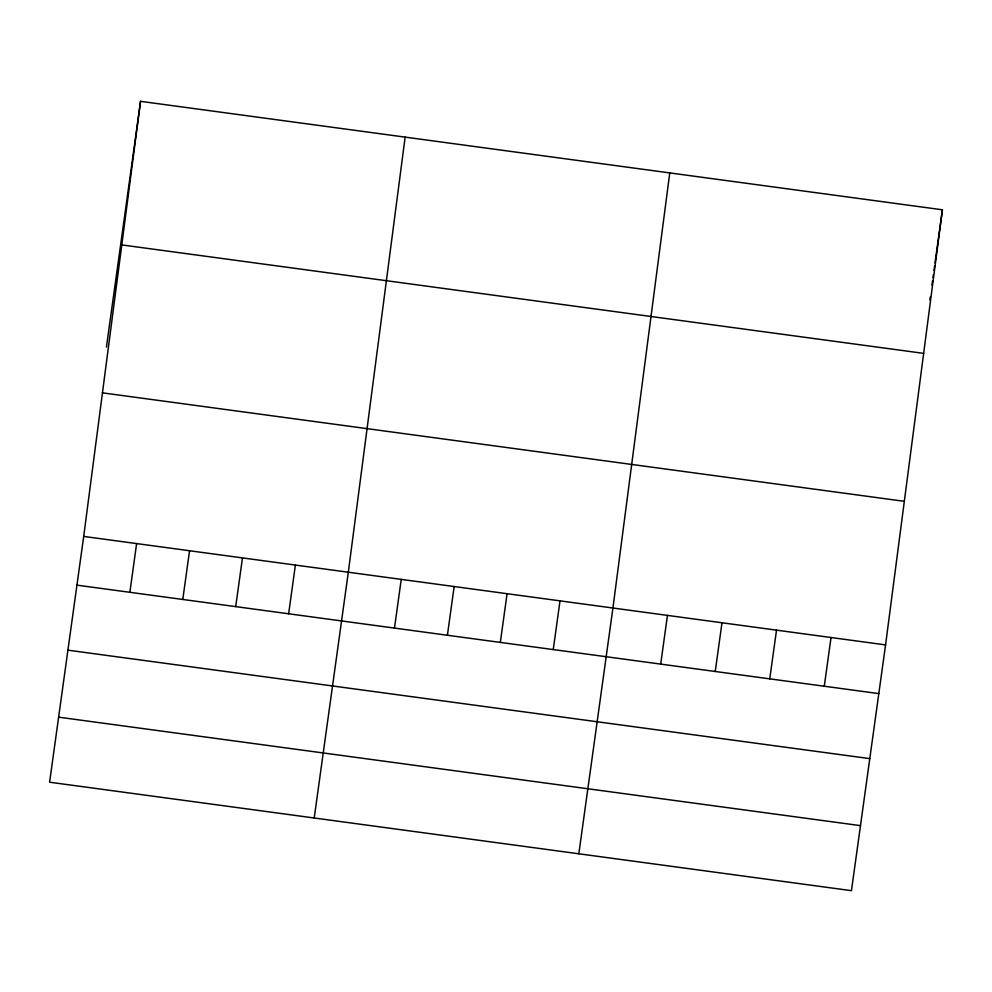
<?xml version="1.0" encoding="UTF-8"?>
<svg xmlns="http://www.w3.org/2000/svg" width="992" height="992" viewBox="0 0 992 992"><rect width="100%" height="100%" fill="white"/><g stroke="black" fill="none" stroke-linecap="round" stroke-linejoin="round"><path stroke-width="1.49" d="M83.7 536.424L140.542 101.333L942.4 209.796L885.571 644.899L851.458 890.667L49.6 782.204L83.7 536.424L885.571 644.899M405.145 137.119L348.316 572.223L314.216 817.991M669.761 172.918L612.932 608.022L578.832 853.79M106.429 347.101L140.542 101.333M129.865 592.298L136.623 543.591M182.788 599.453L189.546 550.746M235.712 606.608L242.47 557.901M288.635 613.775L295.393 565.068M394.481 628.085L401.239 579.378M447.404 635.252L454.162 586.545M500.328 642.407L507.086 593.7M553.251 649.562L560.009 600.854M660.697 664.107L667.455 615.4M715.232 671.472L721.99 622.765M769.755 678.85L776.513 630.143M824.278 686.228L831.036 637.521M929.901 299.894L930.31 296.93M931.947 285.113L932.567 280.674M932.976 277.723L933.385 274.759M934.005 270.332L934.613 265.893M935.022 262.942L935.642 258.503M935.853 256.978L942.4 209.796M121.78 244.912L923.651 353.375M102.461 392.844L904.32 501.32M76.942 585.144L878.813 693.606M67.927 650.169L869.786 758.632M58.627 717.166L860.486 825.642"/></g></svg>
